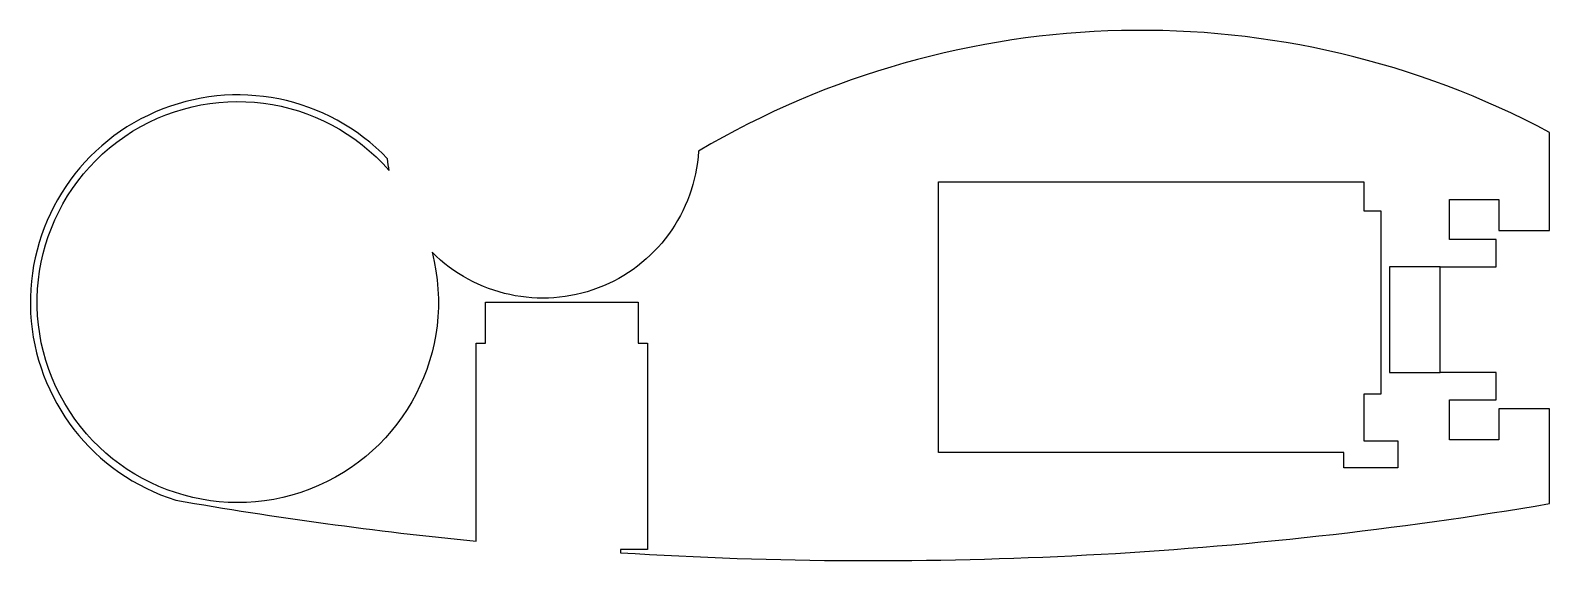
# Model space of a CAD drawing. Header units: millimetres. Extents: x -132 to -2, y -3 to 42.
import ezdxf

# ---------------------------------------------------------------- set-up
doc = ezdxf.new("R2010")
doc.units = ezdxf.units.MM
doc.layers.get('0').update_dxf_attribs({"linetype": 'CONTINUOUS'})

msp = doc.modelspace()

# ---------------------------------------------------------------- linework, layer by layer
msp.add_lwpolyline([(-93.85, 15.65), (-93.05, 15.65), (-93.05, 19.15), (-80.03, 19.15), (-80.03, 15.65), (-79.23, 15.65), (-79.23, -1.97), (-81.54, -1.97), (-81.54, -2.24, 0.05769), (-2.31, 1.95), (-2.31, 10.04), (-6.65, 10.04), (-6.65, 7.4), (-10.85, 7.4), (-10.85, 10.8), (-6.86, 10.8), (-6.86, 13.15), (-11.65, 13.15), (-11.65, 22.15), (-6.86, 22.15), (-6.86, 24.5), (-10.85, 24.5), (-10.85, 27.9), (-6.65, 27.9), (-6.65, 25.26), (-2.31, 25.26), (-2.31, 33.63, 0.261323), (-74.89, 32.03, -0.6484), (-97.61, 23.4, -8.590349), (-101.26, 30.36, -0.019437), (-101.41, 31.38, 1.289322), (-119.46, 2.25, 0.018735), (-93.85, -1.25)], format="xyb", close=True)
for points in [[(-20.05, 29.42), (-18.15, 29.42), (-18.15, 26.92), (-16.7, 26.92), (-16.7, 11.3), (-18.15, 11.3), (-18.15, 7.3), (-15.25, 7.3), (-15.25, 5), (-19.85, 5), (-19.85, 6.3), (-20.05, 6.3), (-54.42, 6.3), (-54.42, 29.42)], [(-11.65, 22.15), (-15.95, 22.15), (-15.95, 13.15), (-11.65, 13.15)]]:
    msp.add_lwpolyline(points, close=True)

doc.saveas('drawing.dxf')
